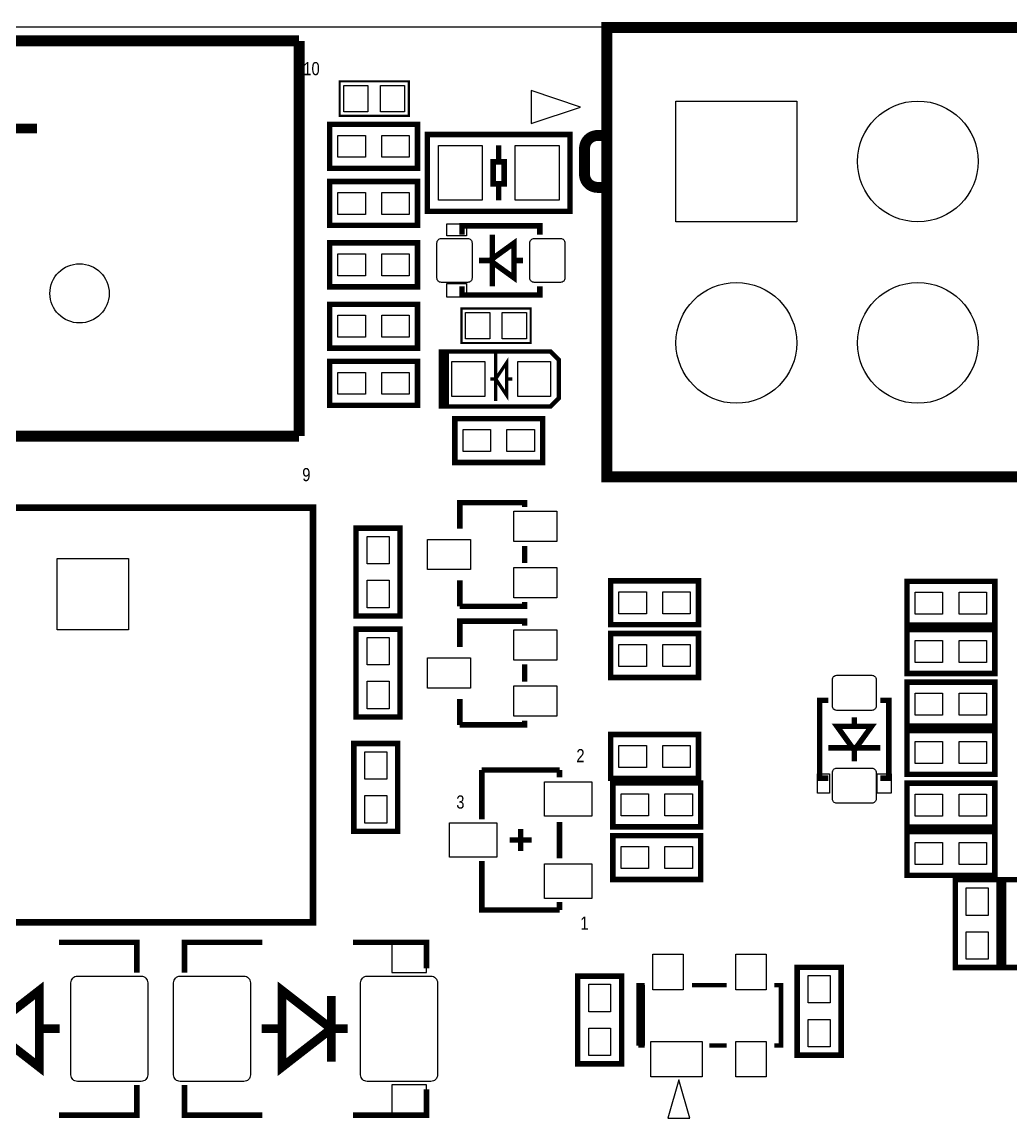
# Model space of a CAD drawing. Extents: x 2 to 176, y -19 to 159.
# Drawn here: x 96.87 to 119.75, y 133.74 to 159.24 of the extents above; entities that cross this region are included whole.
import ezdxf
from ezdxf.enums import TextEntityAlignment as Align

# ---------------------------------------------------------------- set-up
doc = ezdxf.new("R2010")
doc.units = 0
for name, color, linetype in [('BG_OUTLINE', 5, 'CONTINUOUS'), ('BG_SILKSCREEN_TOP', 7, 'CONTINUOUS'), ('PG_NEW_SLIK-TOP', 231, 'CONTINUOUS'), ('PG_SILKSCREEN_TOP', 7, 'CONTINUOUS'), ('PIN_TOP', 92, 'CONTINUOUS')]:
    doc.layers.add(name, color=color, linetype=linetype)

msp = doc.modelspace()

# ---------------------------------------------------------------- linework, layer by layer
at = {"layer": 'BG_OUTLINE'}
msp.add_lwpolyline([(172.76826, 159.132524, -0.414213), (175.768254, 156.13253), (175.768254, -7.862062, -0.414223), (172.76826, -10.862056), (8.768588, -10.862056, -0.414212), (5.768594, -7.862062), (5.768594, 156.13253, -0.414226), (8.768588, 159.132524)], format="xyb", close=True, dxfattribs=at)
at = {"layer": 'PG_NEW_SLIK-TOP'}
for points, const_width in [([(162.59937, 148.717), (110.399322, 148.717), (110.399322, 159.116776), (162.59937, 159.116776), (162.59937, 148.717)], 0.254), ([(103.27767, 158.805372), (82.95767, 158.805372)], 0.254), ([(103.27767, 149.661372), (103.27767, 158.805372)], 0.254), ([(104.217216, 157.072076), (104.217216, 157.872176), (105.817416, 157.872176), (105.817416, 157.072076), (104.217216, 157.072076)], 0.0508), ([(103.98887, 156.874972), (106.02087, 156.874972), (106.02087, 155.858972), (103.98887, 155.858972), (103.98887, 156.874972)], 0.127), ([(106.2482, 156.6418), (109.5502, 156.6418), (109.5502, 154.8638), (106.2482, 154.8638), (106.2482, 156.6418)], 0.127), ([(107.8992, 156.3878), (107.8992, 156.0068)], 0.127), ([(107.7722, 156.0068), (108.0262, 156.0068), (108.0262, 155.4988), (107.7722, 155.4988), (107.7722, 156.0068)], 0.127), ([(103.98887, 155.554172), (106.02087, 155.554172), (106.02087, 154.538172), (103.98887, 154.538172), (103.98887, 155.554172)], 0.127), ([(107.8992, 155.1178), (107.8992, 155.4988)], 0.127), ([(107.051348, 154.32532), (107.051348, 154.525472), (108.851192, 154.525472), (108.851192, 154.32532)], 0.127), ([(106.02087, 153.115772), (103.98887, 153.115772), (103.98887, 154.131772), (106.02087, 154.131772), (106.02087, 153.115772)], 0.127), ([(108.851192, 153.125424), (108.851192, 152.925272), (107.051348, 152.925272), (107.051348, 153.125424)], 0.127), ([(106.02087, 151.693372), (103.98887, 151.693372), (103.98887, 152.709372), (106.02087, 152.709372), (106.02087, 151.693372)], 0.127), ([(108.637324, 152.613868), (108.637324, 151.813768), (107.037124, 151.813768), (107.037124, 152.613868), (108.637324, 152.613868)], 0.0508), ([(109.03712, 150.347172), (106.56062, 150.347172), (106.56062, 151.617172), (109.10062, 151.617172), (109.29112, 151.426672), (109.29112, 150.537672), (109.10062, 150.347172), (108.97362, 150.347172)], 0.1016), ([(106.63682, 150.397972), (106.66222, 151.566372), (106.68762, 151.553672), (106.68762, 150.372572), (106.68762, 151.591772)], 0.127), ([(106.02087, 150.372572), (103.98887, 150.372572), (103.98887, 151.388572), (106.02087, 151.388572), (106.02087, 150.372572)], 0.127), ([(108.9152, 149.0472), (106.8832, 149.0472), (106.8832, 150.0632), (108.9152, 150.0632), (108.9152, 149.0472)], 0.127), ([(91.97467, 149.661372), (103.27767, 149.661372)], 0.254), ([(108.498132, 148.018246), (108.498132, 148.118068), (106.998008, 148.118068), (106.998008, 147.51812)], 0.127), ([(105.61447, 147.527772), (105.61447, 145.495772), (104.59847, 145.495772), (104.59847, 147.527772), (105.61447, 147.527772)], 0.127), ([(106.998008, 146.318224), (106.998008, 145.718276)], 0.127), ([(112.52327, 145.292572), (110.49127, 145.292572), (110.49127, 146.308572), (112.52327, 146.308572), (112.52327, 145.292572)], 0.127), ([(117.348, 146.299428), (119.38, 146.299428), (119.38, 145.283428), (117.348, 145.283428), (117.348, 146.299428)], 0.127), ([(106.998008, 145.718276), (108.498132, 145.718276), (108.498132, 145.818098)], 0.127), ([(108.498132, 145.275046), (108.498132, 145.374868), (106.998008, 145.374868), (106.998008, 144.77492)], 0.127), ([(104.59847, 143.158972), (104.59847, 145.190972), (105.61447, 145.190972), (105.61447, 143.158972), (104.59847, 143.158972)], 0.127), ([(112.52327, 144.073372), (110.49127, 144.073372), (110.49127, 145.089372), (112.52327, 145.089372), (112.52327, 144.073372)], 0.127), ([(117.348, 145.181828), (119.38, 145.181828), (119.38, 144.165828), (117.348, 144.165828), (117.348, 145.181828)], 0.127), ([(117.348, 143.962628), (119.38, 143.962628), (119.38, 142.946628), (117.348, 142.946628), (117.348, 143.962628)], 0.127), ([(106.998008, 143.575024), (106.998008, 142.975076)], 0.127), ([(115.528852, 141.741906), (115.3287, 141.741906), (115.3287, 143.54175), (115.528852, 143.54175)], 0.127), ([(116.728748, 143.54175), (116.9289, 143.54175), (116.9289, 141.741906), (116.728748, 141.741906)], 0.127), ([(106.998008, 142.975076), (108.498132, 142.975076), (108.498132, 143.074898)], 0.127), ([(117.348, 142.845028), (119.38, 142.845028), (119.38, 141.829028), (117.348, 141.829028), (117.348, 142.845028)], 0.127), ([(105.5624, 142.5448), (105.5624, 140.5128), (104.5464, 140.5128), (104.5464, 142.5448), (105.5624, 142.5448)], 0.127), ([(112.52327, 141.736572), (110.49127, 141.736572), (110.49127, 142.752572), (112.52327, 142.752572), (112.52327, 141.736572)], 0.127), ([(109.307122, 141.929612), (107.507278, 141.929612)], 0.127), ([(107.507278, 141.929612), (107.507278, 140.786612)], 0.127), ([(109.307122, 141.929612), (109.307122, 141.759686)], 0.127), ([(110.5408, 141.6304), (112.5728, 141.6304), (112.5728, 140.6144), (110.5408, 140.6144), (110.5408, 141.6304)], 0.127), ([(119.38, 140.609828), (117.348, 140.609828), (117.348, 141.625828), (119.38, 141.625828), (119.38, 140.609828)], 0.127), ([(108.4072, 140.0556), (108.4072, 140.5636)], 0.127), ([(109.307122, 140.726668), (109.307122, 139.889484)], 0.127), ([(117.348, 140.508228), (119.38, 140.508228), (119.38, 139.492228), (117.348, 139.492228), (117.348, 140.508228)], 0.127), ([(108.6612, 140.3096), (108.1532, 140.3096)], 0.127), ([(112.5728, 139.3952), (110.5408, 139.3952), (110.5408, 140.4112), (112.5728, 140.4112), (112.5728, 139.3952)], 0.127), ([(107.507278, 139.82065), (107.507278, 138.689588), (109.307122, 138.689588)], 0.127), ([(118.4656, 137.358628), (118.4656, 139.390628), (119.4816, 139.390628), (119.4816, 137.358628), (118.4656, 137.358628)], 0.127), ([(119.5832, 137.358628), (119.5832, 139.390628), (120.5992, 139.390628), (120.5992, 137.358628), (119.5832, 137.358628)], 0.127), ([(109.307122, 138.876532), (109.307122, 138.689588)], 0.127), ([(99.523296, 137.240772), (99.523296, 137.940796), (97.723198, 137.940796)], 0.127), ([(100.628704, 137.240772), (100.628704, 137.940796), (102.428802, 137.940796)], 0.127), ([(106.228896, 137.340848), (106.228896, 137.940796), (104.528874, 137.940796)], 0.127), ([(114.808, 135.3312), (114.808, 137.3632), (115.824, 137.3632), (115.824, 135.3312), (114.808, 135.3312)], 0.127), ([(109.728, 135.128), (109.728, 137.16), (110.744, 137.16), (110.744, 135.128), (109.728, 135.128)], 0.127), ([(111.275876, 136.95172), (111.132112, 136.95172), (111.132112, 135.551672)], 0.1016), ([(111.231934, 136.95172), (111.231934, 135.551672)], 0.1016), ([(113.17605, 136.95172), (112.37595, 136.95172)], 0.1016), ([(114.276124, 135.551672), (114.43208, 135.551672), (114.43208, 136.95172), (114.276124, 136.95172)], 0.1016), ([(111.132112, 135.551672), (111.275876, 135.551672)], 0.1016), ([(112.776, 135.551672), (113.17605, 135.551672)], 0.1016), ([(99.523296, 134.640828), (99.523296, 133.940804), (97.723198, 133.940804)], 0.127), ([(100.628704, 134.640828), (100.628704, 133.940804), (102.428802, 133.940804)], 0.127), ([(104.528874, 133.940804), (106.228896, 133.940804), (106.228896, 134.540752)], 0.127)]:
    msp.add_lwpolyline(points, dxfattribs=dict(at, const_width=const_width))
at = {"layer": 'PG_NEW_SLIK-TOP', "const_width": 0.254}
msp.add_lwpolyline([(110.399322, 156.616908), (110.18647, 156.616908, 0.414513), (109.886242, 156.31668), (109.886242, 155.716732, 0.414324), (110.18647, 155.416758), (110.399322, 155.416758)], format="xyb", dxfattribs=at)
at = {"layer": 'PG_NEW_SLIK-TOP'}
for points in [[(106.701336, 154.295348), (106.701336, 154.575256), (107.15117, 154.575256), (107.15117, 154.295348)], [(106.701336, 152.875488), (106.701336, 153.195274), (107.15117, 153.195274), (107.15117, 152.875488)], [(115.558824, 141.391894), (115.278916, 141.391894), (115.278916, 141.841728), (115.558824, 141.841728)], [(116.978684, 141.391894), (116.658898, 141.391894), (116.658898, 141.841728), (116.978684, 141.841728)], [(106.228896, 137.940796), (105.428796, 137.940796), (105.428796, 137.240772), (106.228896, 137.240772)], [(106.228896, 134.640828), (105.428796, 134.640828), (105.428796, 133.940804), (106.228896, 133.940804)]]:
    msp.add_lwpolyline(points, close=True, dxfattribs=at)
at = {"layer": 'PG_SILKSCREEN_TOP'}
for points in [[(109.7915, 157.2768), (108.6485, 157.6578), (108.6485, 156.8958)], [(112.0648, 134.7597), (111.8108, 133.8707), (112.3188, 133.8707)]]:
    msp.add_lwpolyline(points, close=True, dxfattribs=at)
for points, const_width in [([(103.60279, 148.002752), (77.50175, 148.002752), (77.50175, 156.003752), (64.20231, 156.003752), (64.20231, 148.002752), (46.30293, 148.002752), (46.30293, 138.404092), (103.60279, 138.404092), (103.60279, 148.002752)], 0.14986), ([(107.751372, 154.32532), (107.751372, 153.125424)], 0.127), ([(107.69727, 153.725372), (108.251244, 154.125422), (108.251244, 154.025346)], 0.127), ([(108.251244, 154.125422), (108.251244, 153.325322)], 0.127), ([(107.44327, 153.725372), (107.69727, 153.725372)], 0.127), ([(108.251244, 153.425398), (108.251244, 153.325322), (107.69727, 153.725372)], 0.127), ([(108.251244, 153.725372), (108.45927, 153.725372)], 0.127), ([(107.83062, 150.474172), (107.83062, 151.617172)], 0.0762), ([(107.83062, 151.617172), (107.83062, 150.601172)], 0.0762), ([(108.08462, 150.601172), (108.08462, 151.363172), (107.83062, 150.982172), (108.08462, 150.601172), (108.08462, 150.982172), (108.21162, 150.982172)], 0.0762), ([(107.70362, 150.982172), (107.83062, 150.982172)], 0.0762), ([(108.21162, 150.982172), (108.08462, 150.982172)], 0.0762), ([(108.498132, 146.718274), (108.498132, 147.11807)], 0.127), ([(108.498132, 143.975074), (108.498132, 144.37487)], 0.127), ([(116.1288, 142.941802), (116.1288, 143.149828)], 0.127), ([(116.1288, 142.387828), (115.72875, 142.941802), (115.828826, 142.941802)], 0.127), ([(115.72875, 142.941802), (116.52885, 142.941802)], 0.127), ([(116.428774, 142.941802), (116.52885, 142.941802), (116.1288, 142.387828)], 0.127), ([(115.528852, 142.44193), (116.728748, 142.44193)], 0.127), ([(116.1288, 142.133828), (116.1288, 142.387828)], 0.127), ([(95.7453, 135.9408), (96.1263, 135.9408), (97.2693, 135.0518), (97.2693, 136.8298), (96.1263, 135.9408), (95.9993, 135.9408)], 0.2032), ([(104.4067, 135.9408), (104.0257, 135.9408), (102.8827, 136.8298), (102.8827, 135.0518), (104.0257, 135.9408), (104.1527, 135.9408)], 0.2032), ([(104.0257, 136.7028), (104.0257, 135.1788)], 0.2032), ([(97.7392, 135.9408), (97.2693, 135.9408)], 0.2032), ([(102.4128, 135.9408), (102.8827, 135.9408)], 0.2032)]:
    msp.add_lwpolyline(points, dxfattribs=dict(at, const_width=const_width))
at = {"layer": 'PIN_TOP'}
for points in [[(104.312974, 157.167326), (104.312974, 157.776926), (104.871774, 157.776926), (104.871774, 157.167326)], [(105.162858, 157.167326), (105.162858, 157.776926), (105.721658, 157.776926), (105.721658, 157.167326)], [(114.796316, 157.41396), (114.796316, 154.61996), (112.002316, 154.61996), (112.002316, 157.41396)], [(104.17937, 156.112972), (104.17937, 156.620972), (104.81437, 156.620972), (104.81437, 156.112972)], [(105.19537, 156.112972), (105.19537, 156.620972), (105.83037, 156.620972), (105.83037, 156.112972)], [(106.5022, 155.1178), (106.5022, 156.3878), (107.5182, 156.3878), (107.5182, 155.1178)], [(108.2802, 155.1178), (108.2802, 156.3878), (109.2962, 156.3878), (109.2962, 155.1178)], [(104.17937, 154.792172), (104.17937, 155.300172), (104.81437, 155.300172), (104.81437, 154.792172)], [(105.19537, 154.792172), (105.19537, 155.300172), (105.83037, 155.300172), (105.83037, 154.792172)], [(104.81437, 153.877772), (104.81437, 153.369772), (104.17937, 153.369772), (104.17937, 153.877772)], [(105.83037, 153.877772), (105.83037, 153.369772), (105.19537, 153.369772), (105.19537, 153.877772)], [(104.81437, 152.455372), (104.81437, 151.947372), (104.17937, 151.947372), (104.17937, 152.455372)], [(105.83037, 152.455372), (105.83037, 151.947372), (105.19537, 151.947372), (105.19537, 152.455372)], [(107.691682, 152.518618), (107.691682, 151.909018), (107.132882, 151.909018), (107.132882, 152.518618)], [(108.541566, 152.518618), (108.541566, 151.909018), (107.982766, 151.909018), (107.982766, 152.518618)], [(107.57662, 151.388572), (107.57662, 150.575772), (106.81462, 150.575772), (106.81462, 151.388572)], [(109.10062, 151.388572), (109.10062, 150.575772), (108.33862, 150.575772), (108.33862, 151.388572)], [(104.81437, 151.134572), (104.81437, 150.626572), (104.17937, 150.626572), (104.17937, 151.134572)], [(105.83037, 151.134572), (105.83037, 150.626572), (105.19537, 150.626572), (105.19537, 151.134572)], [(107.7087, 149.8092), (107.7087, 149.3012), (107.0737, 149.3012), (107.0737, 149.8092)], [(108.7247, 149.8092), (108.7247, 149.3012), (108.0897, 149.3012), (108.0897, 149.8092)], [(109.248067, 147.218146), (108.248069, 147.218146), (108.248069, 147.91817), (109.248067, 147.91817)], [(104.85247, 147.337272), (105.36047, 147.337272), (105.36047, 146.702272), (104.85247, 146.702272)], [(107.248071, 146.56816), (106.248073, 146.56816), (106.248073, 147.268184), (107.248071, 147.268184)], [(99.32797, 146.829272), (99.32797, 145.178272), (97.67697, 145.178272), (97.67697, 146.829272)], [(109.248067, 145.918174), (108.248069, 145.918174), (108.248069, 146.618198), (109.248067, 146.618198)], [(104.85247, 146.321272), (105.36047, 146.321272), (105.36047, 145.686272), (104.85247, 145.686272)], [(111.31677, 146.054572), (111.31677, 145.546572), (110.68177, 145.546572), (110.68177, 146.054572)], [(112.33277, 146.054572), (112.33277, 145.546572), (111.69777, 145.546572), (111.69777, 146.054572)], [(117.5385, 145.537428), (117.5385, 146.045428), (118.1735, 146.045428), (118.1735, 145.537428)], [(118.5545, 145.537428), (118.5545, 146.045428), (119.1895, 146.045428), (119.1895, 145.537428)], [(109.248067, 144.474946), (108.248069, 144.474946), (108.248069, 145.17497), (109.248067, 145.17497)], [(105.36047, 144.365472), (104.85247, 144.365472), (104.85247, 145.000472), (105.36047, 145.000472)], [(117.5385, 144.419828), (117.5385, 144.927828), (118.1735, 144.927828), (118.1735, 144.419828)], [(118.5545, 144.419828), (118.5545, 144.927828), (119.1895, 144.927828), (119.1895, 144.419828)], [(111.31677, 144.835372), (111.31677, 144.327372), (110.68177, 144.327372), (110.68177, 144.835372)], [(112.33277, 144.835372), (112.33277, 144.327372), (111.69777, 144.327372), (111.69777, 144.835372)], [(107.248071, 143.82496), (106.248073, 143.82496), (106.248073, 144.524984), (107.248071, 144.524984)], [(105.36047, 143.349472), (104.85247, 143.349472), (104.85247, 143.984472), (105.36047, 143.984472)], [(109.248067, 143.174974), (108.248069, 143.174974), (108.248069, 143.874998), (109.248067, 143.874998)], [(117.5385, 143.200628), (117.5385, 143.708628), (118.1735, 143.708628), (118.1735, 143.200628)], [(118.5545, 143.200628), (118.5545, 143.708628), (119.1895, 143.708628), (119.1895, 143.200628)], [(117.5385, 142.083028), (117.5385, 142.591028), (118.1735, 142.591028), (118.1735, 142.083028)], [(118.5545, 142.083028), (118.5545, 142.591028), (119.1895, 142.591028), (119.1895, 142.083028)], [(104.8004, 142.3543), (105.3084, 142.3543), (105.3084, 141.7193), (104.8004, 141.7193)], [(111.31677, 142.498572), (111.31677, 141.990572), (110.68177, 141.990572), (110.68177, 142.498572)], [(112.33277, 142.498572), (112.33277, 141.990572), (111.69777, 141.990572), (111.69777, 142.498572)], [(110.057311, 140.85951), (108.957237, 140.85951), (108.957237, 141.65961), (110.057311, 141.65961)], [(104.8004, 141.3383), (105.3084, 141.3383), (105.3084, 140.7033), (104.8004, 140.7033)], [(110.7313, 140.8684), (110.7313, 141.3764), (111.3663, 141.3764), (111.3663, 140.8684)], [(111.7473, 140.8684), (111.7473, 141.3764), (112.3823, 141.3764), (112.3823, 140.8684)], [(118.1735, 141.371828), (118.1735, 140.863828), (117.5385, 140.863828), (117.5385, 141.371828)], [(119.1895, 141.371828), (119.1895, 140.863828), (118.5545, 140.863828), (118.5545, 141.371828)], [(107.857163, 139.90955), (106.757089, 139.90955), (106.757089, 140.70965), (107.857163, 140.70965)], [(111.3663, 140.1572), (111.3663, 139.6492), (110.7313, 139.6492), (110.7313, 140.1572)], [(112.3823, 140.1572), (112.3823, 139.6492), (111.7473, 139.6492), (111.7473, 140.1572)], [(117.5385, 139.746228), (117.5385, 140.254228), (118.1735, 140.254228), (118.1735, 139.746228)], [(118.5545, 139.746228), (118.5545, 140.254228), (119.1895, 140.254228), (119.1895, 139.746228)], [(110.057311, 138.95959), (108.957237, 138.95959), (108.957237, 139.75969), (110.057311, 139.75969)], [(119.2276, 138.565128), (118.7196, 138.565128), (118.7196, 139.200128), (119.2276, 139.200128)], [(119.2276, 137.549128), (118.7196, 137.549128), (118.7196, 138.184128), (119.2276, 138.184128)], [(111.465868, 136.845548), (111.465868, 137.66546), (112.165892, 137.66546), (112.165892, 136.845548)], [(113.386108, 136.845548), (113.386108, 137.66546), (114.086132, 137.66546), (114.086132, 136.845548)], [(115.57, 136.5377), (115.062, 136.5377), (115.062, 137.1727), (115.57, 137.1727)], [(110.49, 136.3345), (109.982, 136.3345), (109.982, 136.9695), (110.49, 136.9695)], [(110.49, 135.3185), (109.982, 135.3185), (109.982, 135.9535), (110.49, 135.9535)], [(115.57, 135.5217), (115.062, 135.5217), (115.062, 136.1567), (115.57, 136.1567)], [(111.42091, 134.82574), (111.42091, 135.645652), (112.6109, 135.645652), (112.6109, 134.82574)], [(113.386108, 134.82574), (113.386108, 135.645652), (114.086132, 135.645652), (114.086132, 134.82574)]]:
    msp.add_lwpolyline(points, close=True, dxfattribs=at)
for points in [[(107.282742, 154.131772), (107.282742, 153.318972, -0.414214), (107.181142, 153.217372), (106.571542, 153.217372, -0.414214), (106.469942, 153.318972), (106.469942, 154.131772, -0.414214), (106.571542, 154.233372), (107.181142, 154.233372, -0.414214)], [(109.432598, 154.131772), (109.432598, 153.318972, -0.414214), (109.330998, 153.217372), (108.721398, 153.217372, -0.414214), (108.619798, 153.318972), (108.619798, 154.131772, -0.414214), (108.721398, 154.233372), (109.330998, 154.233372, -0.414214)], [(115.7224, 144.123156), (116.5352, 144.123156, -0.414214), (116.6368, 144.021556), (116.6368, 143.411956, -0.414214), (116.5352, 143.310356), (115.7224, 143.310356, -0.414214), (115.6208, 143.411956), (115.6208, 144.021556, -0.414214)], [(115.7224, 141.9733), (116.5352, 141.9733, -0.414214), (116.6368, 141.8717), (116.6368, 141.2621, -0.414214), (116.5352, 141.1605), (115.7224, 141.1605, -0.414214), (115.6208, 141.2621), (115.6208, 141.8717, -0.414214)], [(99.77628, 137.0076), (99.77628, 134.874, -0.414214), (99.62388, 134.7216), (98.15068, 134.7216, -0.414214), (97.99828, 134.874), (97.99828, 137.0076, -0.414214), (98.15068, 137.16), (99.62388, 137.16, -0.414214)], [(100.37572, 134.874), (100.37572, 137.0076, -0.414214), (100.52812, 137.16), (102.00132, 137.16, -0.414214), (102.15372, 137.0076), (102.15372, 134.874, -0.414214), (102.00132, 134.7216), (100.52812, 134.7216, -0.414214)], [(104.70388, 134.874), (104.70388, 137.0076, -0.414214), (104.85628, 137.16), (106.32948, 137.16, -0.414214), (106.48188, 137.0076), (106.48188, 134.874, -0.414214), (106.32948, 134.7216), (104.85628, 134.7216, -0.414214)]]:
    msp.add_lwpolyline(points, format="xyb", close=True, dxfattribs=at)
for centre, radius in [((117.59946, 156.01696), 1.397), ((98.19767, 152.963372), 0.6858), ((113.399316, 151.816816), 1.397), ((117.59946, 151.816816), 1.397)]:
    msp.add_circle(centre, radius, dxfattribs=at)

# ---------------------------------------------------------------- texts
at = {"layer": 'BG_SILKSCREEN_TOP', "width": 0.85}
msp.add_text('F_PANEL', height=2.032, dxfattribs=at).set_placement((87.0204, 156.6672))
at = {"layer": 'PG_NEW_SLIK-TOP', "width": 0.834167}
for s, p in [('10', (103.378, 158.0134)), ('9', (103.3526, 148.6154))]:
    msp.add_text(s, height=0.3048, dxfattribs=at).set_placement(p)
for s, p in [('2', (109.791246, 142.109698)), ('3', (107.012232, 141.036548)), ('1', (109.88421, 138.234674))]:
    msp.add_text(s, height=0.3048, dxfattribs=at).set_placement(p, align=Align.CENTER)

doc.saveas('drawing.dxf')
